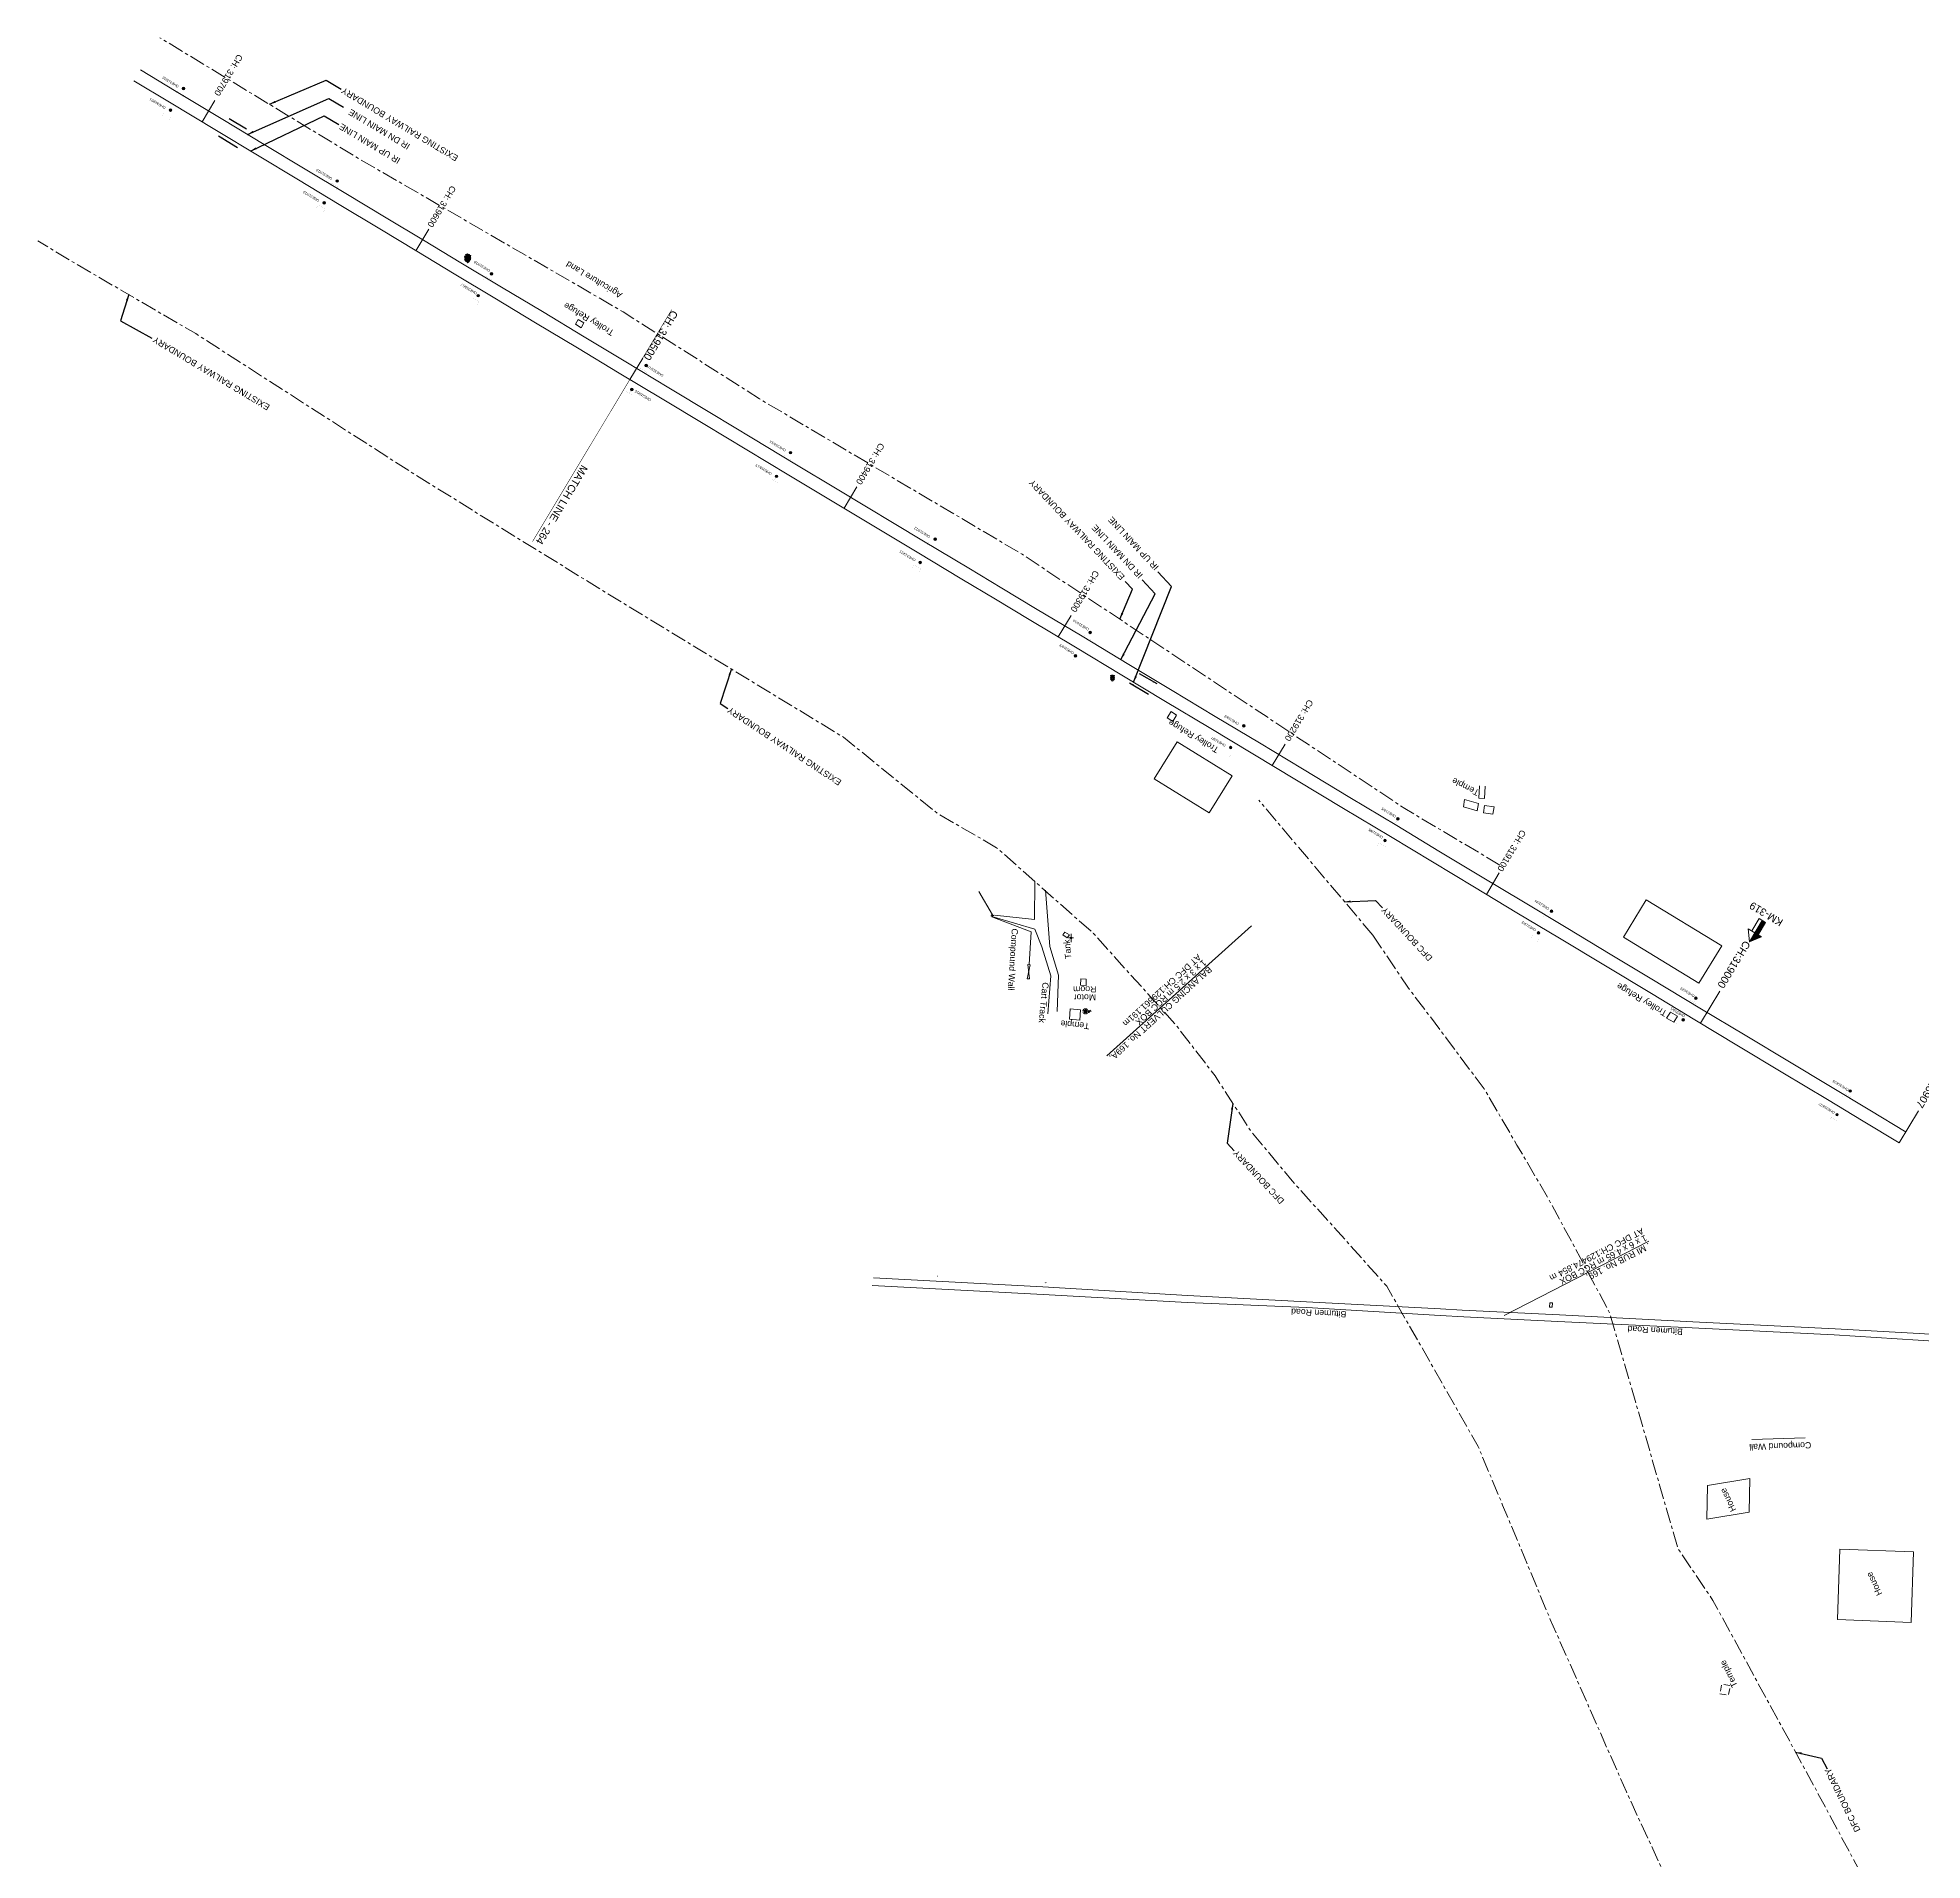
# Model space of a CAD drawing. Header units: metres. Extents: x 628572 to 633121, y 3388024 to 3391117.
# Drawn here: x 628572 to 629326, y 3390387 to 3391117 of the extents above; entities that cross this region are included whole.
import ezdxf
from ezdxf.enums import TextEntityAlignment as Align

# ---------------------------------------------------------------- set-up
doc = ezdxf.new("R2010")
doc.units = ezdxf.units.M
doc.header["$MEASUREMENT"] = 0
for name, pattern in [('CENTER', [2, 1.25, -0.25, 0.25, -0.25]), ('DASHED', [0.75, 0.5, -0.25]), ('PHANTOM2', [1.25, 0.625, -0.125, 0.125, -0.125, 0.125, -0.125])]:
    doc.linetypes.add(name, pattern=pattern)
for name, color, linetype, lineweight in [('Bore', 8, 'Continuous', 0), ('BRIDGE DETAILS PLAN', 1, 'Continuous', 0), ('CART_TRACK', 34, 'Continuous', 0), ('COMMERCIAL_BLD_PUC', 251, 'Continuous', 0), ('COMMERCIAL_BLD_SEMIP', 251, 'Continuous', 0), ('COMPOUND_WALL', 8, 'Continuous', 0), ('DFCC BOUNDARY', 6, 'CENTER', 0), ('Existing Chainage', 7, 'Continuous', 0), ('Existing IR Track', 143, 'Continuous', 0), ('Existing Railway Boundary', 7, 'CENTER', 0), ('flow direction', 7, 'Continuous', 0), ('Gate', 251, 'Continuous', 0), ('Govt buliding', 251, 'Continuous', 0), ('KM STONE', 7, 'Continuous', 0), ('MATCH LINE', 7, 'Continuous', 0), ('OHE MAST', 8, 'Continuous', 0), ('OHE MAST TEXT', 8, 'Continuous', 0), ('Religious_Place', 251, 'Continuous', 0), ('RESIDENTIAL_BL_PUC', 251, 'Continuous', 0), ('Side Details', 251, 'Continuous', 0), ('Sign Board', 251, 'Continuous', 0), ('Subroad Edge', 34, 'Continuous', 0), ('Tank', 7, 'Continuous', 0), ('Telephone_Pole', 8, 'Continuous', 0), ('Text', 251, 'Continuous', 0), ('Text1', 251, 'Continuous', 0), ('TOPOSTYLEREMARK', 251, 'Continuous', 0), ('TREE_0_TO_300', 74, 'Continuous', 0), ('Trolley Stand', 251, 'Continuous', 0)]:
    doc.layers.add(name, color=color, linetype=linetype, lineweight=lineweight)
doc.styles.add('notes', font='romans.shx', dxfattribs={"height": 2})
doc.styles.get("Standard").update_dxf_attribs({"font": 'arial.ttf'})
doc.styles.add('Style-Arial', font='arial.ttf')
doc.styles.add('Text', font='arial.ttf', dxfattribs={"height": 2})
doc.dimstyles.new('ISO-25', dxfattribs={"dimtxt": 2.5, "dimasz": 2.5, "dimexe": 1.25, "dimexo": 0.625, "dimtad": 1, "dimtxsty": 'Standard', "dimcen": 2.5, "dimadec": 0, "dimazin": 0, "dimtfac": 1, "dimtmove": 0, "dimatfit": 3, "dimfxl": 1, "dimarcsym": 0})

# ---------------------------------------------------------------- blocks, each defined once
blk = doc.blocks.new('BORE')
at = {"ltscale": 0.5}
for q in [(-0.99, 0), (0, 1.64), (0.99, 0), (0, -1.64)]:
    blk.add_line((0, 0), q, dxfattribs=at)
blk.add_circle((0, 0), 0.328, dxfattribs=at)
blk = doc.blocks.new('OT1')
for q in [(-1.17, 0.31), (-1.17, -0.32), (-0.86, 0.85), (-0.85, -0.86), (-0.32, 1.17), (-0.31, -1.17), (0.31, 1.17), (0.85, 0.86), (1.17, 0.32), (0.32, -1.17), (1.17, -0.31), (0.86, -0.85)]:
    blk.add_line((0, 0), q)
at = {"ltscale": 5, "style": 'notes'}
blk.add_text('OT1', height=0.596, rotation=30, dxfattribs=at).set_placement((1.18, -0.68))
blk = doc.blocks.new('GT')
at = {"layer": 'Gate'}
for p, q in [((-0.5, -0.5), (-0.5, 0.5)), ((-0.5, 0.5), (0.5, -0.5)), ((0.5, 0.5), (0.5, -0.5))]:
    blk.add_line(p, q, dxfattribs=at)
at = {"layer": 'Gate', "flags": 128}
blk.add_lwpolyline([(0.5, 0.5), (-0.5, -0.5)], dxfattribs=at)
blk = doc.blocks.new('SIG')
for color, points in [(1, [(-0.22, 0.42, 0.180295), (-0.01, 0.33, -0.00255), (0.01, 0.33, -0.00255), (0.02, 0.33, 0.180295), (0.23, 0.42, -0.002654), (0.25, 0.44, 0.184495), (0.33, 0.65, 1.000001), (-0.32, 0.65, 0.184495), (-0.24, 0.44, -0.002654)]), (2, [(0.23, -0.23, -0.002654), (0.25, -0.21, 0.184495), (0.33, 0.01, 1.000001), (-0.32, 0.01, 0.184495), (-0.24, -0.21, -0.002654), (-0.22, -0.23, 0.180295), (-0.01, -0.32, -0.00255), (0.01, -0.32, -0.00255), (0.02, -0.32, 0.180295)]), (3, [(0.23, -0.88, -0.002654), (0.25, -0.86, 0.184495), (0.33, -0.64, 1.000001), (-0.32, -0.64, 0.184495), (-0.24, -0.86, -0.002654), (-0.22, -0.88, 0.395599)])]:
    blk.add_hatch(color=color).paths.add_polyline_path(points)
for p, q in [((-0.31, 0.98), (-0.32, -0.9)), ((0.33, -0.9), (0.32, 0.98))]:
    blk.add_line(p, q)
at = {"flags": 128}
for points in [[(-0.31, 0.98), (-0.81, 0.98, 0.198758), (-0.42, 0.41, 0.003814), (-0.31, 0.39)], [(-0.31, 0.33), (-0.81, 0.33, 0.198758), (-0.42, -0.23, 0.003727), (-0.32, -0.26)], [(0.32, 0.98), (0.82, 0.98, -0.198758), (0.44, 0.41, -0.003814), (0.32, 0.39)], [(0.32, 0.33), (0.82, 0.33, -0.198758), (0.44, -0.23, -0.003727), (0.33, -0.26)], [(-0.32, -0.32), (-0.81, -0.32, 0.198758), (-0.42, -0.88, 0.003639), (-0.32, -0.9)], [(0.33, -0.32), (0.82, -0.32, -0.198758), (0.44, -0.88, -0.003639), (0.33, -0.9)]]:
    blk.add_lwpolyline(points, format="xyb", dxfattribs=at)
for centre, radius, start, end in [((0.01, 0.91), 0.324, 12.40488, 167.59512), ((0.01, 0.81), 0.357, 27.75781, 152.24219), ((0.01, -0.9), 0.324, 181.45715, 358.54285)]:
    blk.add_arc(centre, radius, start, end)
blk = doc.blocks.new('OHE MAST')
h = blk.add_hatch(color=256)
edge = h.paths.add_edge_path()
edge.add_arc((0, 0), 0.514, 0, 360)
at = {"const_width": 0.01, "flags": 128}
for points in [[(1.5, 3.5), (1.5, 2), (-1.5, 2), (-1.5, 3.5)], [(0, 2), (0, 0)]]:
    blk.add_lwpolyline(points, dxfattribs=at)
blk.add_circle((0, 0), 0.514)
blk = doc.blocks.new('KM POST PLAN')
h = blk.add_hatch(color=256)
h.paths.add_polyline_path([(-6.3, -8.5), (0, 0), (0, -8.5), (-3, -8.5)], flags=16)
h.paths.add_polyline_path([(-3, -20), (-3, -8.5), (0, -8.5), (0, -20)], flags=16)
at = {"flags": 128}
for points in [[(0, 0), (-6.3, -8.5), (6.3, -8.5)], [(0, 0), (0, -20)], [(0, 0), (6.3, -8.5)], [(3, -8.5), (3, -20), (-3, -20), (-3, -8.5)]]:
    blk.add_lwpolyline(points, dxfattribs=at)

msp = doc.modelspace()

# ---------------------------------------------------------------- linework, layer by layer
at = {"layer": 'BRIDGE DETAILS PLAN', "color": 10, "lineweight": 13, "flags": 128}
for points in [[(628999.53, 3390709.35), (629057.34, 3390761.44)], [(629158.57, 3390605.48), (629216.49, 3390635.16)]]:
    msp.add_lwpolyline(points, dxfattribs=at)
at = {"layer": 'CART_TRACK', "linetype": 'Continuous', "flags": 128}
for points in [[(628970.64, 3390779.23), (628970.6, 3390764.03), (628954.53, 3390765.75)], [(628974.96, 3390775.77), (628976.71, 3390753.23), (628980.19, 3390741.73), (628979.62, 3390727.08)], [(628954.35, 3390764.91), (628970.69, 3390760.13), (628973.53, 3390753.03), (628977.01, 3390741.41), (628975.92, 3390726.16)]]:
    msp.add_lwpolyline(points, dxfattribs=at)
at = {"layer": 'COMMERCIAL_BLD_PUC', "linetype": 'Continuous', "flags": 128}
msp.add_lwpolyline([(628991.28, 3390740.12), (628989.1, 3390740.24), (628988.96, 3390737.66), (628991.21, 3390737.53), (628991.28, 3390740.12)], close=True, dxfattribs=at)
at = {"layer": 'COMMERCIAL_BLD_SEMIP', "linetype": 'Continuous', "flags": 128}
msp.add_lwpolyline([(629239.71, 3390523.93), (629239.97, 3390537.43), (629256.85, 3390540.15), (629256.58, 3390526.65), (629239.71, 3390523.93)], close=True, dxfattribs=at)
at = {"layer": 'COMPOUND_WALL', "linetype": 'Continuous', "flags": 128}
for points in [[(628953.73, 3390765.79), (628948.28, 3390775.2)], [(628968.37, 3390745.92), (628969.2, 3390758.98), (628953.49, 3390765.11)], [(629257.66, 3390555.74), (629279.04, 3390556.46)]]:
    msp.add_lwpolyline(points, dxfattribs=at)
at = {"layer": 'DFCC BOUNDARY', "ltscale": 5}
msp.add_line((629106.01, 3390757.67), (629060.3, 3390811.74), dxfattribs=at)
at = {"layer": 'DFCC BOUNDARY', "ltscale": 5, "flags": 128}
msp.add_lwpolyline([(632010.76, 3390041.44, 0.03442), (631982.04, 3390082.66), (631954.44, 3390118.08), (631922.85, 3390152.49), (631888.23, 3390186.42), (631850.33, 3390219.58), (631828.74, 3390233.56), (631812.94, 3390243.47), (631768.97, 3390270.7), (631744.72, 3390285.61), (631714.71, 3390306.96), (631715.71, 3390311.83), (631688.4, 3390315.25), (631652.85, 3390325.44), (631600.46, 3390339.24), (631546.82, 3390351.25), (631506.59, 3390357.48), (631456.87, 3390359.24), (631406.68, 3390355.99), (631355.79, 3390351.48), (631315.98, 3390344.52), (631272.46, 3390335.04), (631224.59, 3390318.86), (631179.85, 3390301.17), (631137.91, 3390281.13), (631096.41, 3390256.13), (631060.3, 3390228.67), (631020.83, 3390197.37), (630985.42, 3390169.36), (630916.1, 3390101.73), (630878.17, 3390064.55), (630840.45, 3390028.75), (630807.55, 3389995.17), (630773.62, 3389959.26), (630737.88, 3389923.8), (630717.31, 3389899.03), (630685.03, 3389871.14), (630648.51, 3389827.53), (630585.34, 3389778.7), (630551.08, 3389750.02), (630518.3, 3389723.41), (630488.86, 3389702.46), (630383.62, 3389652.7), (630303.04, 3389618.51), (630249.78, 3389610.06), (630182.21, 3389603.79), (630150.9, 3389596.66), (630085.52, 3389590.64), (630054.51, 3389591.94), (630017.49, 3389596.7), (629879.58, 3389628.87), (629848.68, 3389646.13), (629811.33, 3389654.54), (629780.73, 3389661.6), (629751.82, 3389677.8), (629651.6, 3389677.73), (629608.17, 3389733.18), (629531.39, 3389831.85), (629514.59, 3389854.15), (629500.66, 3389871.53), (629485.26, 3389891.81), (629454.85, 3389931.12), (629439.26, 3389950.83), (629420.8, 3389953.6), (629411.46, 3389971.87), (629399.77, 3389994.43), (629379.24, 3390039.87), (629370.66, 3390063.02), (629361.91, 3390086.65), (629349.8, 3390109.88), (629338.61, 3390130.98), (629327.07, 3390153.46), (629315.5, 3390175.4), (629306.68, 3390199.83), (629295.99, 3390221.33), (629286.54, 3390242.05), (629270.67, 3390277.99), (629259.84, 3390300.09), (629248.84, 3390323.81), (629238.2, 3390347.19), (629227.85, 3390370.37), (629217.99, 3390391.94), (629207.47, 3390414.78), (629177.02, 3390483.73), (629157.93, 3390529.57), (629148.13, 3390553.02), (629111.52, 3390617.22), (629091.99, 3390639.03), (629073.63, 3390659.38), (629057.11, 3390679.38), (629042.81, 3390701.36), (629027.13, 3390721.75), (628993.79, 3390758.76), (628993.79, 3390758.76), (628993.79, 3390758.76), (628955.39, 3390792.72)], format="xyb", dxfattribs=at)
msp.add_lwpolyline([(629106.01, 3390757.67), (629119.97, 3390736.9), (629135.5, 3390716.31), (629150.56, 3390696.13), (629163.67, 3390673.68), (629176.26, 3390652.2), (629189.01, 3390628.6), (629200.85, 3390606.3), (629228.15, 3390512.07), (629242.12, 3390491.38), (629281.58, 3390418.9), (629306.49, 3390372.58), (629316.6, 3390349.23), (629363.98, 3390249.19), (629373.8, 3390227.97), (629384.75, 3390201.08), (629392.87, 3390180.2), (629394.25, 3390175.92)], dxfattribs=at)
at = {"layer": 'Existing Chainage', "linetype": 'Continuous', "lineweight": 13, "flags": 128}
for points in [[(628642.45, 3391091.92), (628637.3, 3391083.35)], [(628728.1, 3391040.3), (628722.95, 3391031.73)], [(628813.77, 3390988.72), (628808.62, 3390980.15)], [(628899.46, 3390937.23), (628894.33, 3390928.64)], [(628985.18, 3390885.7), (628980.04, 3390877.12)], [(629070.9, 3390834.16), (629065.74, 3390825.59)], [(629156.58, 3390782.6), (629151.43, 3390774.04)], [(629244.85, 3390735.33), (629237.11, 3390722.49)], [(629324.43, 3390687.44), (629316.69, 3390674.58)], [(629324.43, 3390687.44), (629316.69, 3390674.58)]]:
    msp.add_lwpolyline(points, dxfattribs=at)
at = {"layer": 'Existing IR Track', "flags": 128}
for points in [[(629319.5, 3390678.85), (629304.94, 3390687.61), (629272.76, 3390706.94), (629254.98, 3390717.62), (629237.53, 3390728.13), (629216.99, 3390740.5), (629201.69, 3390749.71), (629183.38, 3390760.73), (629166.28, 3390771.03), (629149.13, 3390781.36), (629132.45, 3390791.39), (629115.55, 3390801.56), (629096.81, 3390812.84), (629077.82, 3390824.28), (629060.54, 3390834.67), (629042.88, 3390845.29), (629025.61, 3390855.67), (629008.29, 3390866.12), (628989.56, 3390877.36), (628970.95, 3390888.53), (628957.52, 3390896.6), (628944.23, 3390904.58), (628926.14, 3390915.44), (628891.54, 3390936.25), (628874.56, 3390946.47), (628858.08, 3390956.41), (628841.18, 3390966.6), (628824.14, 3390976.87), (628806.91, 3390987.25), (628790.26, 3390997.27), (628773.53, 3391007.34), (628757.23, 3391017.14), (628740.97, 3391026.92), (628726, 3391035.9), (628711.01, 3391044.89), (628694.82, 3391054.65), (628678.63, 3391064.4), (628662.16, 3391074.31), (628645.66, 3391084.23), (628626.9, 3391095.51), (628612.65, 3391104.08)], [(629316.69, 3390674.58), (629302.31, 3390683.23), (629287.93, 3390691.89), (629270.15, 3390702.59), (629252.36, 3390713.3), (629234.93, 3390723.8), (629217.51, 3390734.3), (629199.08, 3390745.37), (629180.66, 3390756.44), (629163.66, 3390766.67), (629146.66, 3390776.9), (629129.83, 3390787.03), (629112.99, 3390797.15), (629094.19, 3390808.47), (629075.38, 3390819.79), (629057.92, 3390830.3), (629040.46, 3390840.81), (629022.99, 3390851.31), (629005.53, 3390861.84), (628986.93, 3390872.99), (628968.34, 3390884.14), (628954.88, 3390892.2), (628941.43, 3390900.25), (628923.52, 3390911.07), (628905.61, 3390921.9), (628888.91, 3390931.89), (628872.22, 3390941.87), (628855.42, 3390951.98), (628838.62, 3390962.1), (628821.47, 3390972.42), (628804.32, 3390982.74), (628787.58, 3390992.82), (628770.85, 3391002.9), (628754.57, 3391012.7), (628738.29, 3391022.51), (628723.35, 3391031.49), (628708.42, 3391040.46), (628692.18, 3391050.25), (628675.95, 3391060.04), (628659.54, 3391069.94), (628643.13, 3391079.84), (628624.29, 3391091.17), (628610.04, 3391099.74)]]:
    msp.add_lwpolyline(points, dxfattribs=at)
at = {"layer": 'Existing Railway Boundary', "ltscale": 5, "flags": 128}
for points in [[(629156.8, 3390785.77), (629118.81, 3390808.37), (628965.58, 3390910.19), (628860.46, 3390972.43), (628805.86, 3391007.27), (628698.62, 3391069.44), (628620.43, 3391117.02)], [(628955.39, 3390792.72), (628931.59, 3390806.5), (628894.03, 3390837), (628805.36, 3390890.98), (628763.13, 3390916.93), (628721.41, 3390942.83), (628634.77, 3390998.53), (628587.09, 3391026.34), (628571.52, 3391035.69)]]:
    msp.add_lwpolyline(points, dxfattribs=at)
at = {"layer": 'Govt buliding', "color": 88, "linetype": 'DASHED', "ltscale": 5, "flags": 128}
msp.add_lwpolyline([(629244.92, 3390453.94), (629248.35, 3390453.37), (629249.02, 3390457.25), (629245.6, 3390457.81), (629244.92, 3390453.94)], close=True, dxfattribs=at)
at = {"layer": 'MATCH LINE', "linetype": 'PHANTOM2', "ltscale": 15, "const_width": 0.2}
msp.add_lwpolyline([(628825.32, 3391008.1), (628769.62, 3390915.33)], dxfattribs=at)
at = {"layer": 'Religious_Place', "flags": 128}
msp.add_lwpolyline([(629150.99, 3390817.39), (629150.72, 3390812.4), (629148.42, 3390812.53), (629148.69, 3390817.52)], dxfattribs=at)
at = {"layer": 'Religious_Place', "linetype": 'Continuous', "flags": 128}
msp.add_lwpolyline([(628984.76, 3390728.24), (628988.92, 3390727.84), (628988.72, 3390723.71), (628984.55, 3390724.12), (628984.76, 3390728.24)], close=True, dxfattribs=at)
at = {"layer": 'Religious_Place'}
for points in [[(629142.65, 3390812.01), (629142.21, 3390809.09), (629147.79, 3390807.45), (629148.22, 3390810.37)], [(629154.03, 3390806.19), (629150.25, 3390806.73), (629150.68, 3390809.64), (629154.57, 3390809.09)]]:
    msp.add_3dface(points, dxfattribs=at)
at = {"layer": 'RESIDENTIAL_BL_PUC', "linetype": 'Continuous', "flags": 128}
msp.add_lwpolyline([(629292.94, 3390511.9), (629291.95, 3390483.69), (629321.4, 3390482.59), (629322.39, 3390510.8), (629292.94, 3390511.9)], close=True, dxfattribs=at)
at = {"layer": 'Subroad Edge', "linetype": 'Continuous', "flags": 128}
for points in [[(628906.06, 3390620.5), (628973.91, 3390616.89), (629031.84, 3390613.46), (629079.42, 3390610.88), (629133.05, 3390608.13), (629141.72, 3390607.62), (629180.68, 3390605.7), (629234.03, 3390602.9), (629291.09, 3390600.13), (629324.65, 3390598.27), (629355.35, 3390596.35), (629381.88, 3390595.25), (629402.24, 3390594.27), (629434.05, 3390578.6), (629466.76, 3390559.69), (629505.57, 3390535.75)], [(628905.6, 3390617.39), (628973.95, 3390613.9), (629031.63, 3390610.65), (629079.53, 3390608.58), (629132.87, 3390605.42), (629142.41, 3390604.92), (629180.01, 3390603.06), (629233.82, 3390600.48), (629290.63, 3390597.65), (629324.26, 3390595.63), (629355.58, 3390593.54), (629381.81, 3390592.29), (629397.01, 3390591.23), (629402.07, 3390591.23), (629432.92, 3390576.09), (629464.94, 3390557.23), (629504, 3390533.56)]]:
    msp.add_lwpolyline(points, dxfattribs=at)
at = {"layer": 'Tank', "linetype": 'Continuous', "flags": 128}
for points in [[(628982.69, 3390758.94), (628981.84, 3390757.8), (628983.65, 3390756.65), (628984.5, 3390757.8), (628982.69, 3390758.94)], [(629176.78, 3390610.49), (629176.75, 3390608.74), (629177.82, 3390608.78), (629177.85, 3390610.54), (629176.78, 3390610.49)]]:
    msp.add_lwpolyline(points, close=True, dxfattribs=at)
at = {"layer": 'TOPOSTYLEREMARK', "linetype": 'Continuous'}
for points in [[(629049.67, 3390821.51), (629040.46, 3390806.63), (629018.42, 3390820.28), (629027.63, 3390835.16)], [(629245.62, 3390753.4), (629236.5, 3390738.47), (629206.32, 3390756.89), (629215.44, 3390771.83)]]:
    msp.add_3dface(points, dxfattribs=at)
at = {"layer": 'Trolley Stand'}
for points in [[(628787.86, 3391004.22), (628790.15, 3391002.8), (628789.06, 3391000.9), (628786.78, 3391002.32)], [(629025.18, 3390847.27), (629027.42, 3390845.73), (629025.9, 3390843.22), (629023.65, 3390844.75)], [(629227.98, 3390725.27), (629226.41, 3390722.82), (629223.51, 3390724.44), (629225.08, 3390726.9)]]:
    msp.add_3dface(points, dxfattribs=at)

# ---------------------------------------------------------------- block references
at = {"layer": 'Bore', "linetype": 'Continuous'}
msp.add_blockref('BORE', (628985.18, 3390756.59), dxfattribs=at)
at = {"layer": 'Gate', "linetype": 'Continuous'}
for p, xscale, zscale, rotation in [((628953.64, 3390765.52), 0.564241083330385, 0.7511598254235814, 71.00000000000001), ((628968.22, 3390743.09), 5.668158078396285, 2.380789381359948, 87)]:
    msp.add_blockref('GT', p, dxfattribs=dict(at, xscale=xscale, zscale=zscale, rotation=rotation))
at = {"layer": 'KM STONE'}
ref = msp.add_blockref('KM POST PLAN', (629256.71, 3390755.02), dxfattribs=dict(at, xscale=0.5, yscale=0.5, zscale=0.5, rotation=148.9344517853904))
ref.add_attrib('KM-POST', 'KM-319', dxfattribs={"layer": '0', "height": 3, "rotation": 148.93445, "style": 'Style-Arial'}).set_placement((629263.42, 3390766.16), align=Align.MIDDLE_CENTER)
at = {"layer": 'OHE MAST', "color": 2, "rotation": 149.0208306544455}
for p in [(628629.88, 3391096.67), (628624.67, 3391088.03), (628691.42, 3391059.62), (628686.21, 3391050.9), (628753.15, 3391022.48), (628747.87, 3391013.74), (628815.08, 3390985.77), (628809.37, 3390976.19), (628872.89, 3390950.87), (628867.3, 3390941.4), (628930.75, 3390916.26), (628924.81, 3390906.94), (628992.83, 3390878.92), (628986.91, 3390869.56), (629054.3, 3390841.5), (629049.06, 3390832.8), (629116.02, 3390804.31), (629110.83, 3390795.58), (629177.51, 3390767.27), (629172.25, 3390758.6), (629235.3, 3390732.45), (629230.24, 3390723.81), (629297.04, 3390695.32), (629291.79, 3390685.84)]:
    msp.add_blockref('OHE MAST', p, dxfattribs=at)
at = {"layer": 'Sign Board'}
for p in [(628743.12, 3391028.54), (628743.53, 3391029.23), (628743.75, 3391028.14), (628744.13, 3391028.8), (629001.73, 3390860.63)]:
    msp.add_blockref('SIG', p, dxfattribs=at)
at = {"layer": 'TREE_0_TO_300', "linetype": 'Continuous'}
msp.add_blockref('OT1', (628990.94, 3390727.26), dxfattribs=at)

# ---------------------------------------------------------------- texts
at = {"layer": 'BRIDGE DETAILS PLAN', "color": 10}
for s, rotation, p in [('AT DFC CH:129661.191m', 222.3166, (629035.86, 3390750.33)), ('BALANCING CULVERT No. 169A,', 222.3166, (629040.17, 3390745.41)), ('1 x 3 x 2.5 m RCC BOX', 222.3166, (629037.98, 3390748.11)), ('AT DFC CH:129474.854 m', 207.43114, (629213.6, 3390640.64)), ('1 x 6 x 4.65 m RCC BOX', 207.43114, (629214.9, 3390637.78)), ('. MI RUB No. 169,', 207.43114, (629216.32, 3390634.61))]:
    msp.add_text(s, height=2.5, rotation=rotation, dxfattribs=at).set_placement(p)
at = {"layer": 'CART_TRACK', "linetype": 'Continuous'}
msp.add_text('Cart Track', height=2.5, rotation=264.47342, dxfattribs=at).set_placement((628973.78, 3390738.94))
at = {"layer": 'DFCC BOUNDARY', "linetype": 'Continuous', "ltscale": 5}
for rotation, p in [(133, (629110.1, 3390768.35)), (133, (629050.76, 3390671.09)), (115.99555, (629287.86, 3390423.97))]:
    msp.add_text('DFC BOUNDARY', height=2.5, rotation=rotation, dxfattribs=at).set_placement(p, align=Align.MIDDLE_RIGHT)
at = {"layer": 'Existing Chainage', "lineweight": 0, "attachment_point": 6, "line_spacing_factor": 0.6, "style": 'Style-Arial'}
for s, insert, char_height, rotation in [('CH: 319700', (628643.09, 3391094.05), 2.5, 238.97936), ('CH: 319600', (628728.45, 3391041.43), 2.5, 238.9928), ('CH: 319500', (628815.16, 3390988.25), 3, 238.96624), ('CH: 319400', (628900.01, 3390938.42), 2.5, 239.12311), ('CH: 319300', (628985.91, 3390887.38), 2.5, 239.04405), ('CH: 319200', (629071.6, 3390835.71), 2.5, 238.9538), ('CH: 319100', (629156.74, 3390783.54), 2.5, 238.95265), ('CH:319000', (629245.03, 3390736.87), 3, 238.93476), ('CH:318907', (629324.56, 3390688.92), 3, 238.96644)]:
    msp.add_mtext(s, dxfattribs=dict(at, insert=insert, char_height=char_height, rotation=rotation))
at = {"layer": 'Existing IR Track', "color": 7, "lineweight": 0}
for s, rotation, p in [('IR DN MAIN LINE', 149, (628696.24, 3391087.53)), ('IR UP MAIN LINE', 149, (628692.52, 3391081.74)), ('IR DN MAIN LINE', 133, (628994.12, 3390921.49)), ('IR UP MAIN LINE', 133, (629000.66, 3390924.67))]:
    msp.add_text(s, height=2.5, rotation=rotation, dxfattribs=at).set_placement(p, align=Align.MIDDLE_RIGHT)
at = {"layer": 'Existing Railway Boundary', "linetype": 'Continuous', "ltscale": 5}
for rotation, p in [(149, (628740.13, 3391069.52)), (149, (628664.71, 3390969.8)), (133.4063, (629006.88, 3390901.32)), (146.51885, (628893.52, 3390819.54, 199.11))]:
    msp.add_text('EXISTING RAILWAY BOUNDARY', height=2.5, rotation=rotation, dxfattribs=at).set_placement(p)
at = {"layer": 'Govt buliding', "color": 88, "linetype": 'DASHED', "ltscale": 5}
msp.add_text('Temple', height=2.5, rotation=116, dxfattribs=at).set_placement((629252.07, 3390457.27))
at = {"layer": 'MATCH LINE', "linetype": 'Continuous'}
msp.add_text('MATCH LINE - 264', height=3, rotation=239.03467, dxfattribs=at).set_placement((628789.3, 3390946.24))
at = {"layer": 'OHE MAST TEXT'}
for s, p in [('OHE319/22', (628628.08, 3391097.79)), ('OHE319/21', (628622.87, 3391089.21)), ('OHE319/20', (628689.6, 3391060.84)), ('OHE319/19', (628684.39, 3391052.04)), ('OHE319/18', (628752.82, 3391024.02)), ('OHE319/17', (628747.46, 3391014.98)), ('OHE319/16', (628822.14, 3390982.04)), ('OHE319/15', (628817.22, 3390972.25)), ('OHE319/14', (628871.15, 3390952.1)), ('OHE319/13', (628865.53, 3390942.66)), ('OHE319/12', (628928.97, 3390917.51)), ('OHE319/11', (628923.05, 3390908.14)), ('OHE319/10', (628992.49, 3390880.45)), ('OHE319/9', (628986.45, 3390870.97)), ('OHE319/8', (629052.46, 3390842.62)), ('OHE319/7', (629047.21, 3390833.95)), ('OHE319/6', (629115.36, 3390805.54)), ('OHE319/5', (629110.2, 3390797.13)), ('OHE319/4', (629176.69, 3390768.61)), ('OHE319/3', (629171.52, 3390760.03)), ('OHE319/2', (629234.9, 3390733.64)), ('OHE319/1', (629231.01, 3390725.56)), ('OHE318/26', (629296.59, 3390696.08)), ('OHE318/27', (629291.03, 3390686.96))]:
    msp.add_text(s, height=1, rotation=149, dxfattribs=at).set_placement(p)
at = {"layer": 'Side Details'}
msp.add_text('Agriculture Land', height=2.5, rotation=149, dxfattribs=at).set_placement((628805.78, 3391014.64))
at = {"layer": 'Subroad Edge', "linetype": 'Continuous', "style": 'Text'}
for p in [(629095.42, 3390607.12), (629230.1, 3390600.16)]:
    msp.add_text('Bitumen Road', height=2.5, rotation=177.08002, dxfattribs=at).set_placement(p)
at = {"layer": 'Telephone_Pole'}
for p in [(628931.04, 3390620.89), (628974.54, 3390618.29)]:
    msp.add_text('TP', height=0.5, dxfattribs=at).set_placement(p)
at = {"layer": 'Text'}
for s, rotation, p in [('Temple', 152.87344, (629148.78, 3390815.56)), ('Compound Wall', 266.38078, (628961.46, 3390760.45)), ('Temple', 174.47861, (628992.63, 3390722.5)), ('Compound Wall', 181.90469, (629281.44, 3390554.78)), ('House', 116, (629251.48, 3390527.62)), ('House', 116, (629309.98, 3390494.02))]:
    msp.add_text(s, height=2.5, rotation=rotation, dxfattribs=at).set_placement(p)
at = {"layer": 'Text', "style": 'Text'}
msp.add_text('Tank', height=2.5, rotation=94.72697, dxfattribs=at).set_placement((628983.73, 3390752.11), align=Align.MIDDLE_CENTER)
for s, p in [('Room', (628995.31, 3390737.28)), ('Motor', (628995.18, 3390734.06))]:
    msp.add_text(s, height=2.5, rotation=180.44277, dxfattribs=at).set_placement(p)
at = {"layer": 'Text1', "style": 'Text'}
for p in [(628802.51, 3390999.6), (629044.61, 3390832.6), (629224.02, 3390727.12)]:
    msp.add_text('Trolley Refuge', height=2.5, rotation=149.33833, dxfattribs=at).set_placement(p)

# ---------------------------------------------------------------- leaders
at = {"layer": 'DFCC BOUNDARY', "linetype": 'Continuous', "lineweight": 0, "ltscale": 5}
for points in [[(629094.67, 3390771.09), (629107.03, 3390771.55), (629109.81, 3390768.6)], [(629049.96, 3390690.37), (629047.61, 3390674.46), (629050.5, 3390671.39)], [(629275.19, 3390430.64), (629285.6, 3390428.23), (629287.86, 3390423.97)]]:
    msp.add_leader(points, dimstyle='ISO-25', override={"dimtxt": 3, "dimtad": 0, "dimdec": 3, "dimzin": 2, "dimtdec": 3}, dxfattribs=at)
at = {"layer": 'Existing IR Track', "color": 7, "lineweight": 0}
for points in [[(628655.51, 3391078.31), (628688.06, 3391092.71), (628693.98, 3391089.14)], [(628656.71, 3391071.64), (628686.19, 3391085.77), (628692.11, 3391082.21)], [(629005.12, 3390868.02), (629018.79, 3390894.42), (629013.58, 3390899.96)], [(629010.21, 3390859.01), (629025.35, 3390897.35), (629019.86, 3390903.19)]]:
    msp.add_leader(points, dimstyle='ISO-25', override={"dimtxt": 0.5, "dimtad": 0}, dxfattribs=at)
at = {"layer": 'Existing Railway Boundary', "linetype": 'Continuous', "ltscale": 5}
for points in [[(628664.28, 3391090.34), (628687.02, 3391099.97), (628692.94, 3391096.41)], [(628607.95, 3391014.17), (628604.71, 3391003.71), (628617.24, 3390996.74)], [(629004.68, 3390884.21), (629009.76, 3390896.23), (629006.84, 3390899.34)], [(628849.19, 3390864.29), (628844.77, 3390850.41), (628847.79, 3390848.43)]]:
    msp.add_leader(points, dimstyle='ISO-25', override={"dimtxt": 0.5, "dimtad": 0}, dxfattribs=at)
at = {"layer": 'flow direction', "lineweight": 0}
for points in [[(628655.13, 3391080.45), (628648.13, 3391084.5)], [(628643.9, 3391077.67), (628651.51, 3391073.04)], [(629019.63, 3390858.3), (629012.63, 3390862.35)], [(629008.52, 3390858.79), (629016.14, 3390854.17)]]:
    msp.add_leader(points, dimstyle='ISO-25', override={"dimtxt": 0.5, "dimasz": 2, "dimtad": 0}, dxfattribs=at)

doc.saveas('drawing.dxf')
